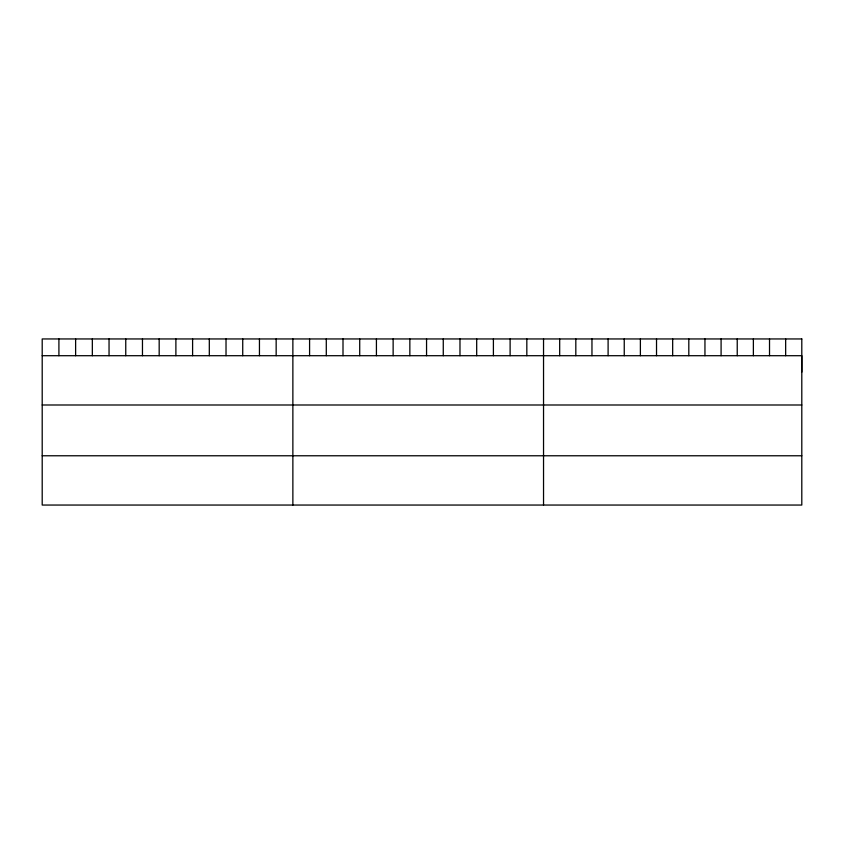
<?xml version="1.0" encoding="UTF-8"?>
<svg xmlns="http://www.w3.org/2000/svg" width="844" height="844" viewBox="0 0 844 844"><rect width="100%" height="100%" fill="white"/><g stroke="black" fill="none" stroke-linecap="round" stroke-linejoin="round"><path stroke-width="1.27" d="M801.8 372.13L801.8 355.704L42.2 355.704M42.2 404.993L801.8 404.993M42.2 455.771L801.8 455.771M785.659 338.95L785.659 355.704M769.517 338.95L769.517 355.704M753.375 338.95L753.375 355.704M737.234 338.95L737.234 355.704M721.092 338.95L721.092 355.704M704.951 338.95L704.951 355.704M688.809 338.95L688.809 355.704M672.668 338.95L672.668 355.704M656.526 338.95L656.526 355.704M640.385 338.95L640.385 355.704M624.244 338.95L624.244 355.704M608.102 338.95L608.102 355.704M591.961 338.95L591.961 355.704M575.819 338.95L575.819 355.704M559.678 338.95L559.678 355.704M543.536 338.95L543.536 505.05M526.825 338.95L526.825 355.704M510.114 338.95L510.114 355.704M493.402 338.95L493.402 355.704M476.691 338.95L476.691 355.704M459.98 338.95L459.98 355.704M443.269 338.95L443.269 355.704M426.558 338.95L426.558 355.704M409.846 338.95L409.846 355.704M393.135 338.95L393.135 355.704M376.424 338.95L376.424 355.704M359.713 338.95L359.713 355.704M343.002 338.95L343.002 355.704M326.29 338.95L326.29 355.704M309.579 338.95L309.579 355.704M292.868 338.95L292.868 505.05M276.157 338.95L276.157 355.704M259.446 338.95L259.446 355.704M242.734 338.95L242.734 355.704M226.023 338.95L226.023 355.704M209.312 338.95L209.312 355.704M192.601 338.95L192.601 355.704M175.89 338.95L175.89 355.704M159.178 338.95L159.178 355.704M142.467 338.95L142.467 355.704M125.756 338.95L125.756 355.704M109.045 338.95L109.045 355.704M92.334 338.95L92.334 355.704M75.622 338.95L75.622 355.704M58.911 338.95L58.911 355.704M801.8 338.95L42.2 338.95L42.2 505.05L801.8 505.05L801.8 338.95"/></g></svg>
